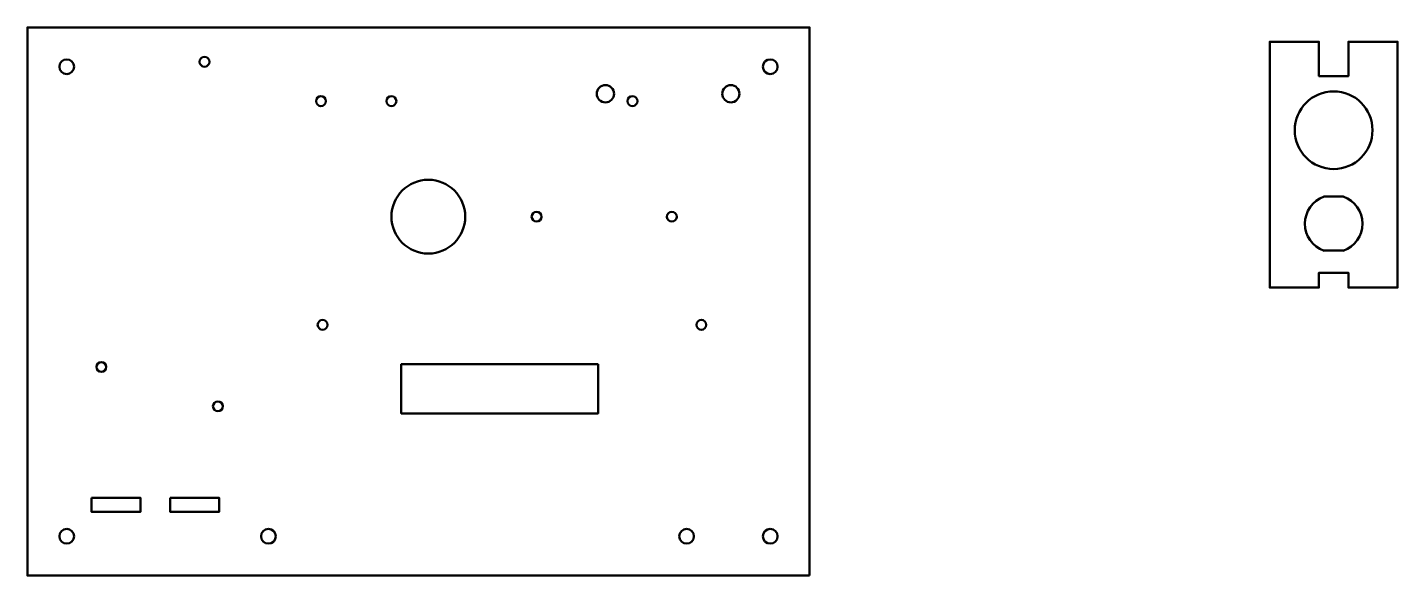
# Model space of a CAD drawing. Extents: x -115 to 164, y -62 to 49.
import ezdxf

# ---------------------------------------------------------------- set-up
doc = ezdxf.new("R2010")
doc.units = 0
doc.layers.add('s001-#def-active-grp', color=7, linetype='CONTINUOUS')

msp = doc.modelspace()

# ---------------------------------------------------------------- linework, layer by layer
at = {"layer": 's001-#def-active-grp', "color": 7, "linetype": 'CONTINUOUS', "lineweight": 50, "true_color": 0x000000}
for p, q in [((152.87, 14.76), (148.97, 14.76)), ((148.97, 3.76), (152.87, 3.76))]:
    msp.add_line(p, q, dxfattribs=at)
for points in [[(44.38, -62.33), (44.38, 49.17), (-114.62, 49.17), (-114.62, -62.33), (44.38, -62.33)], [(137.92, 39.26), (137.92, -0.74), (137.92, -3.74), (147.92, -3.74), (147.92, -0.74), (153.92, -0.74), (153.92, -3.74), (163.92, -3.74), (163.92, -0.74), (163.92, 39.26), (163.92, 46.26), (153.92, 46.26), (153.92, 39.26), (147.92, 39.26), (147.92, 46.26), (137.92, 46.26), (137.92, 39.26)], [(1.38, -19.33), (1.38, -29.33), (-38.62, -29.33), (-38.62, -19.33), (1.38, -19.33)], [(-101.62, -46.53), (-91.62, -46.53), (-91.62, -49.33), (-101.62, -49.33), (-101.62, -46.53)], [(-85.62, -46.53), (-75.62, -46.53), (-75.62, -49.33), (-85.62, -49.33), (-85.62, -46.53)]]:
    msp.add_lwpolyline(points, dxfattribs=at)
for centre, radius, start, end in [((-106.62, 41.17), 1.5, 90, 180), ((-106.62, 41.17), 1.5, 0, 90), ((-78.62, 42.17), 1, 90, 180), ((-78.62, 42.17), 1, 180, -90), ((-78.62, 42.17), 1, 0, 90), ((-78.62, 42.17), 1, -90, 0), ((36.38, 41.17), 1.5, 90, 180), ((36.38, 41.17), 1.5, 0, 90), ((-106.62, 41.17), 1.5, 180, -90), ((-106.62, 41.17), 1.5, -90, 0), ((36.38, 41.17), 1.5, 180, -90), ((36.38, 41.17), 1.5, -90, 0), ((2.88, 35.67), 1.75, 90, 180), ((2.88, 35.67), 1.75, 0, 90), ((28.38, 35.67), 1.75, 90, 180), ((28.38, 35.67), 1.75, 0, 90), ((-54.94, 34.17), 1, 90, 180), ((-54.94, 34.17), 1, -180, -90), ((-54.94, 34.17), 1, 0, 90), ((-54.94, 34.17), 1, -90, 0), ((-40.62, 34.17), 1, 90, 180), ((-40.62, 34.17), 1, 180, -90), ((-40.62, 34.17), 1, 0, 90), ((-40.62, 34.17), 1, -90, 0), ((2.88, 35.67), 1.75, 180, -90), ((2.88, 35.67), 1.75, -90, 0), ((8.38, 34.17), 1, 90, 180), ((8.38, 34.17), 1, 180, -90), ((8.38, 34.17), 1, 0, 90), ((8.38, 34.17), 1, -90, 0), ((28.38, 35.67), 1.75, 180, -90), ((28.38, 35.67), 1.75, -90, 0), ((150.92, 28.26), 7.9, 90, 180), ((150.92, 28.26), 7.9, 0, 90), ((150.92, 28.26), 7.9, 180, -90), ((150.92, 28.26), 7.9, -90, 0), ((-33.12, 10.67), 7.5, 90, 180), ((-33.12, 10.67), 7.5, 0, 90), ((150.92, 9.26), 5.83, 109.5092, 180), ((150.92, 9.26), 5.84, 0, 70.4908), ((-11.12, 10.67), 1, 90, 180), ((-11.12, 10.67), 1, 0, 90), ((16.38, 10.67), 1, 90, 180), ((16.38, 10.67), 1, 0, 90), ((-33.12, 10.67), 7.5, 180, -90), ((-33.12, 10.67), 7.5, -90, 0), ((-11.12, 10.67), 1, 180, -90), ((-11.12, 10.67), 1, -90, 0), ((16.38, 10.67), 1, 180, -90), ((16.38, 10.67), 1, -90, 0), ((150.92, 9.26), 5.84, 180, -109.5092), ((150.92, 9.26), 5.84, -70.4908, 0), ((-54.62, -11.33), 1, 90, 180), ((-54.62, -11.33), 1, 0, 90), ((22.38, -11.33), 1, 90, 180), ((22.38, -11.33), 1, 0, 90), ((-54.62, -11.33), 1, -180, -90), ((-54.62, -11.33), 1, -90, 0), ((22.38, -11.33), 1, 180, -90), ((22.38, -11.33), 1, -90, 0), ((-99.58, -19.89), 1, 90, 180), ((-99.58, -19.89), 1, 0, 90), ((-99.58, -19.89), 1, 180, -90), ((-99.58, -19.89), 1, -90, 0), ((-75.9, -27.89), 1, 90, 180), ((-75.9, -27.89), 1, 0, 90), ((-75.9, -27.89), 1, 180, -90), ((-75.9, -27.89), 1, -90, 0), ((-106.62, -54.33), 1.5, 90, 180), ((-106.62, -54.33), 1.5, 0, 90), ((-65.62, -54.33), 1.5, 90, 180), ((-65.62, -54.33), 1.5, 0, 90), ((19.38, -54.33), 1.5, 90, 180), ((19.38, -54.33), 1.5, 0, 90), ((36.38, -54.33), 1.5, 90, 180), ((36.38, -54.33), 1.5, 0, 90), ((-106.62, -54.33), 1.5, 180, -90), ((-106.62, -54.33), 1.5, -90, 0), ((-65.62, -54.33), 1.5, 180, -90), ((-65.62, -54.33), 1.5, -90, 0), ((19.38, -54.33), 1.5, 180, -90), ((19.38, -54.33), 1.5, -90, 0), ((36.38, -54.33), 1.5, 180, -90), ((36.38, -54.33), 1.5, -90, 0)]:
    msp.add_arc(centre, radius, start, end, dxfattribs=at)

doc.saveas('drawing.dxf')
